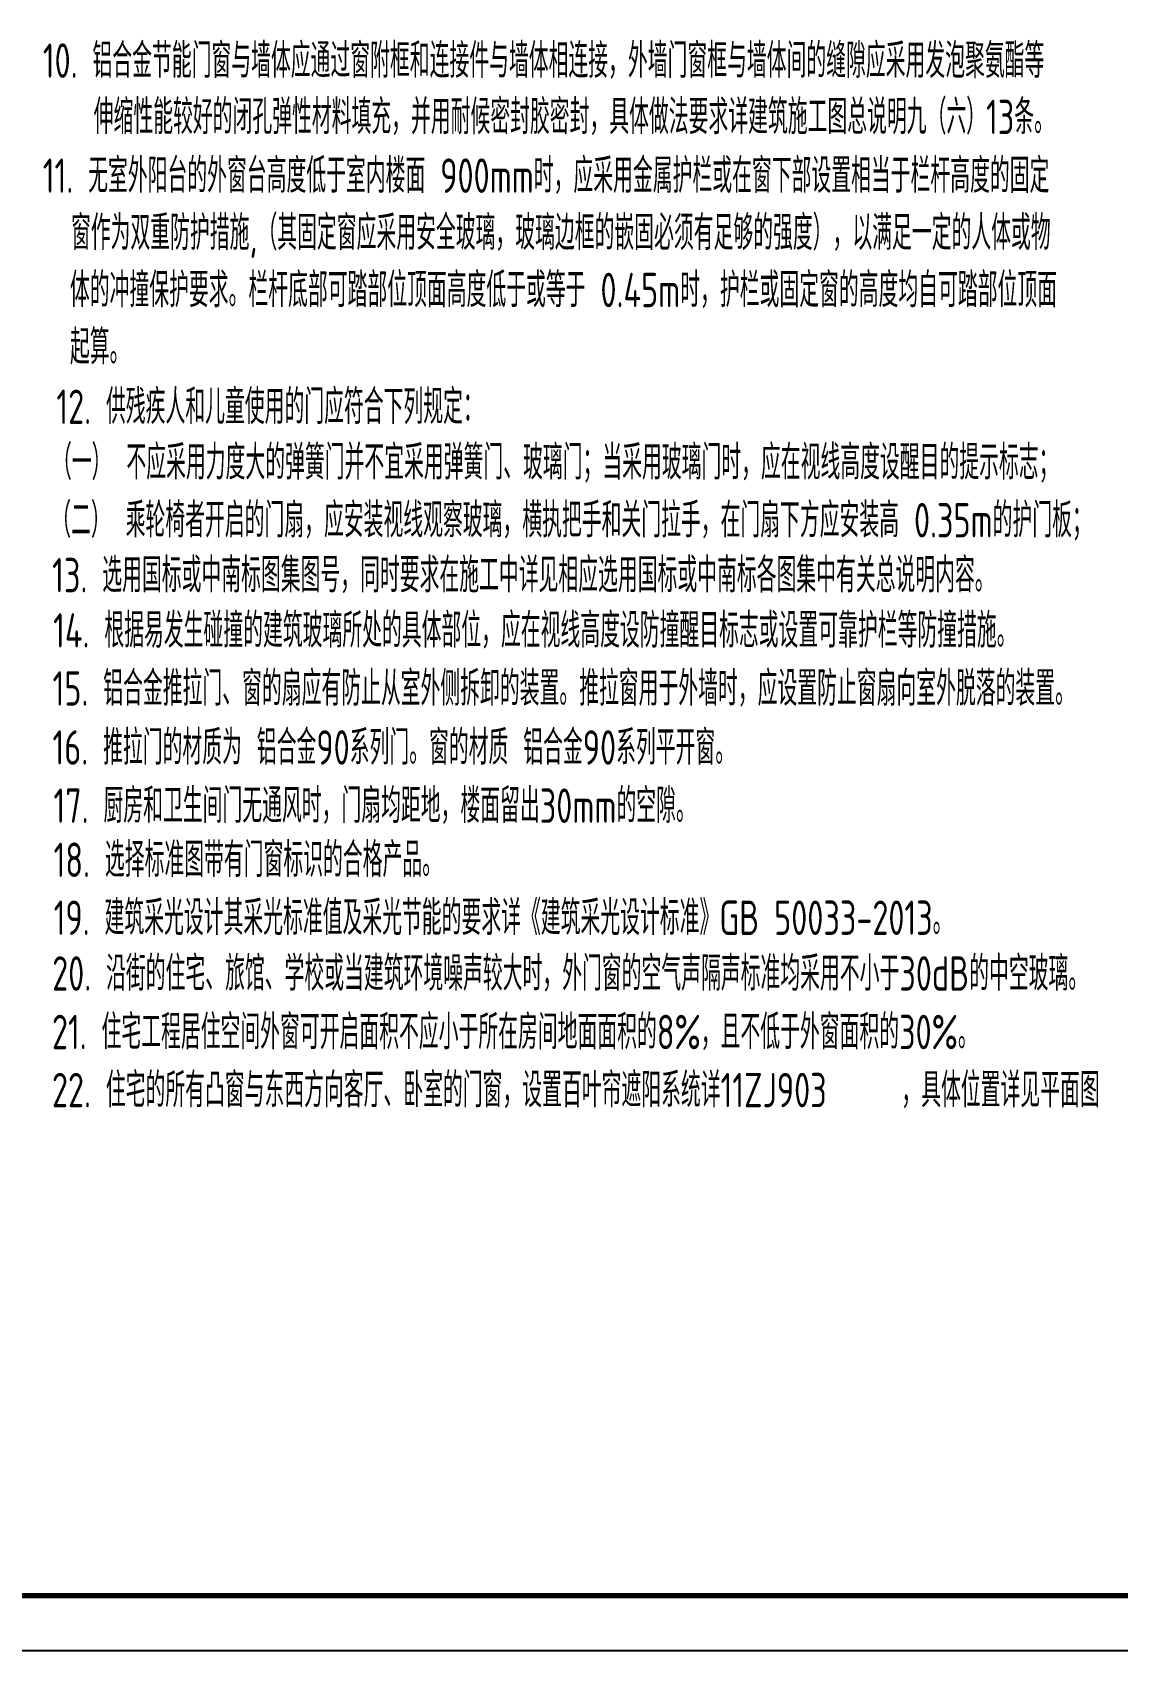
# Model space of a CAD drawing. Extents: x -737978 to 768813, y -372247 to 1140308.
# Drawn here: x -219936 to -200172, y -43903 to -14435 of the extents above; entities that cross this region are included whole.
import ezdxf

# ---------------------------------------------------------------- set-up
doc = ezdxf.new("R2010")
doc.units = 0
doc.header["$LTSCALE"] = 1000
doc.header["$MEASUREMENT"] = 0
doc.layers.add('A-ANNO-TEXT', color=7, linetype='CONTINUOUS')
doc.layers.add('PUB_TITLE', color=4, linetype='CONTINUOUS')
doc.styles.add('A-单线字', font='GBENOR', dxfattribs={"bigfont": 'GBCBIG'})

msp = doc.modelspace()

# ---------------------------------------------------------------- linework, layer by layer
at = {"layer": 'PUB_TITLE'}
msp.add_lwpolyline([(-268357.6, -43902.5), (-184257.6, -43902.5), (-184257.6, 15497.5), (-268357.6, 15497.5)], close=True, dxfattribs=at)
at = {"layer": 'PUB_TITLE', "const_width": 100}
msp.add_lwpolyline([(-265807.6, -42902.5), (-185207.6, -42902.5), (-185207.6, 14497.5), (-265807.6, 14497.5)], close=True, dxfattribs=at)

# ---------------------------------------------------------------- texts
at = {"layer": 'A-ANNO-TEXT', "style": 'A-单线字', "width": 0.8}
for s, p in [('10. 铝合金节能门窗与墙体应通过窗附框和连接件与墙体相连接，外墙门窗框与墙体间的缝隙应采用发泡聚氨酯等', (-219745.4, -15263.5)), ('伸缩性能较好的闭孔弹性材料填充，并用耐候密封胶密封，具体做法要求详建筑施工图总说明九（六）13条。', (-218819, -16288.1)), ('11. 无室外阳台的外窗台高度低于室内楼面 900mm时，应采用金属护栏或在窗下部设置相当于栏杆高度的固定', (-219745.4, -17357.7)), ('窗作为双重防护措施,（其固定窗应采用安全玻璃，玻璃边框的嵌固必须有足够的强度），以满足一定的人体或物', (-219232.9, -18397.7)), ('体的冲撞保护要求。栏杆底部可踏部位顶面高度低于或等于 0.45m时，护栏或固定窗的高度均自可踏部位顶面', (-219251.6, -19439.5)), ('起算。', (-219251.6, -20479.5)), ('12. 供残疾人和儿童使用的门应符合下列规定：', (-219498.7, -21566.1)), ('（一） 不应采用力度大的弹簧门并不宜采用弹簧门、玻璃门；当采用玻璃门时，应在视线高度设醒目的提示标志；', (-219578.6, -22577.8)), ('（二） 乘轮椅者开启的门扇，应安装视线观察玻璃，横执把手和关门拉手，在门扇下方应安装高 0.35m的护门板；', (-219592.2, -23631.4)), ('13. 选用国标或中南标图集图号，同时要求在施工中详见相应选用国标或中南标各图集中有关总说明内容。', (-219575.1, -24632.1)), ('14. 根据易发生碰撞的建筑玻璃所处的具体部位，应在视线高度设防撞醒目标志或设置可靠护栏等防撞措施。', (-219558, -25638)), ('15. 铝合金推拉门、窗的扇应有防止从室外侧拆卸的装置。推拉窗用于外墙时，应设置防止窗扇向室外脱落的装置。', (-219567.9, -26695.8)), ('16. 推拉门的材质为 铝合金90系列门。窗的材质 铝合金90系列平开窗。', (-219569.2, -27769.8)), ('17. 厨房和卫生间门无通风时，门扇均距地，楼面留出30mm的空隙。', (-219551.9, -28830.2)), ('18. 选择标准图带有门窗标识的合格产品。', (-219549.3, -29815)), ('19. 建筑采光设计其采光标准值及采光节能的要求详《建筑采光设计标准》GB 50033-2013。', (-219547.9, -30870.6)), ('20. 沿街的住宅、旅馆、学校或当建筑环境噪声较大时，外门窗的空气声隔声标准均采用不小于30dB的中空玻璃。', (-219575.8, -31885.4)), ('21. 住宅工程居住空间外窗可开启面积不应小于所在房间地面面积的8%%%，且不低于外窗面积的30%%%。', (-219579.6, -32951.4)), ('22. 住宅的所有凸窗与东西方向客厅、卧室的门窗，设置百叶帘遮阳系统详11ZJ903     ，具体位置详见平面图', (-219579.6, -34008.3))]:
    msp.add_text(s, height=626.95, rotation=359.99977, dxfattribs=at).set_placement(p)

doc.saveas('drawing.dxf')
